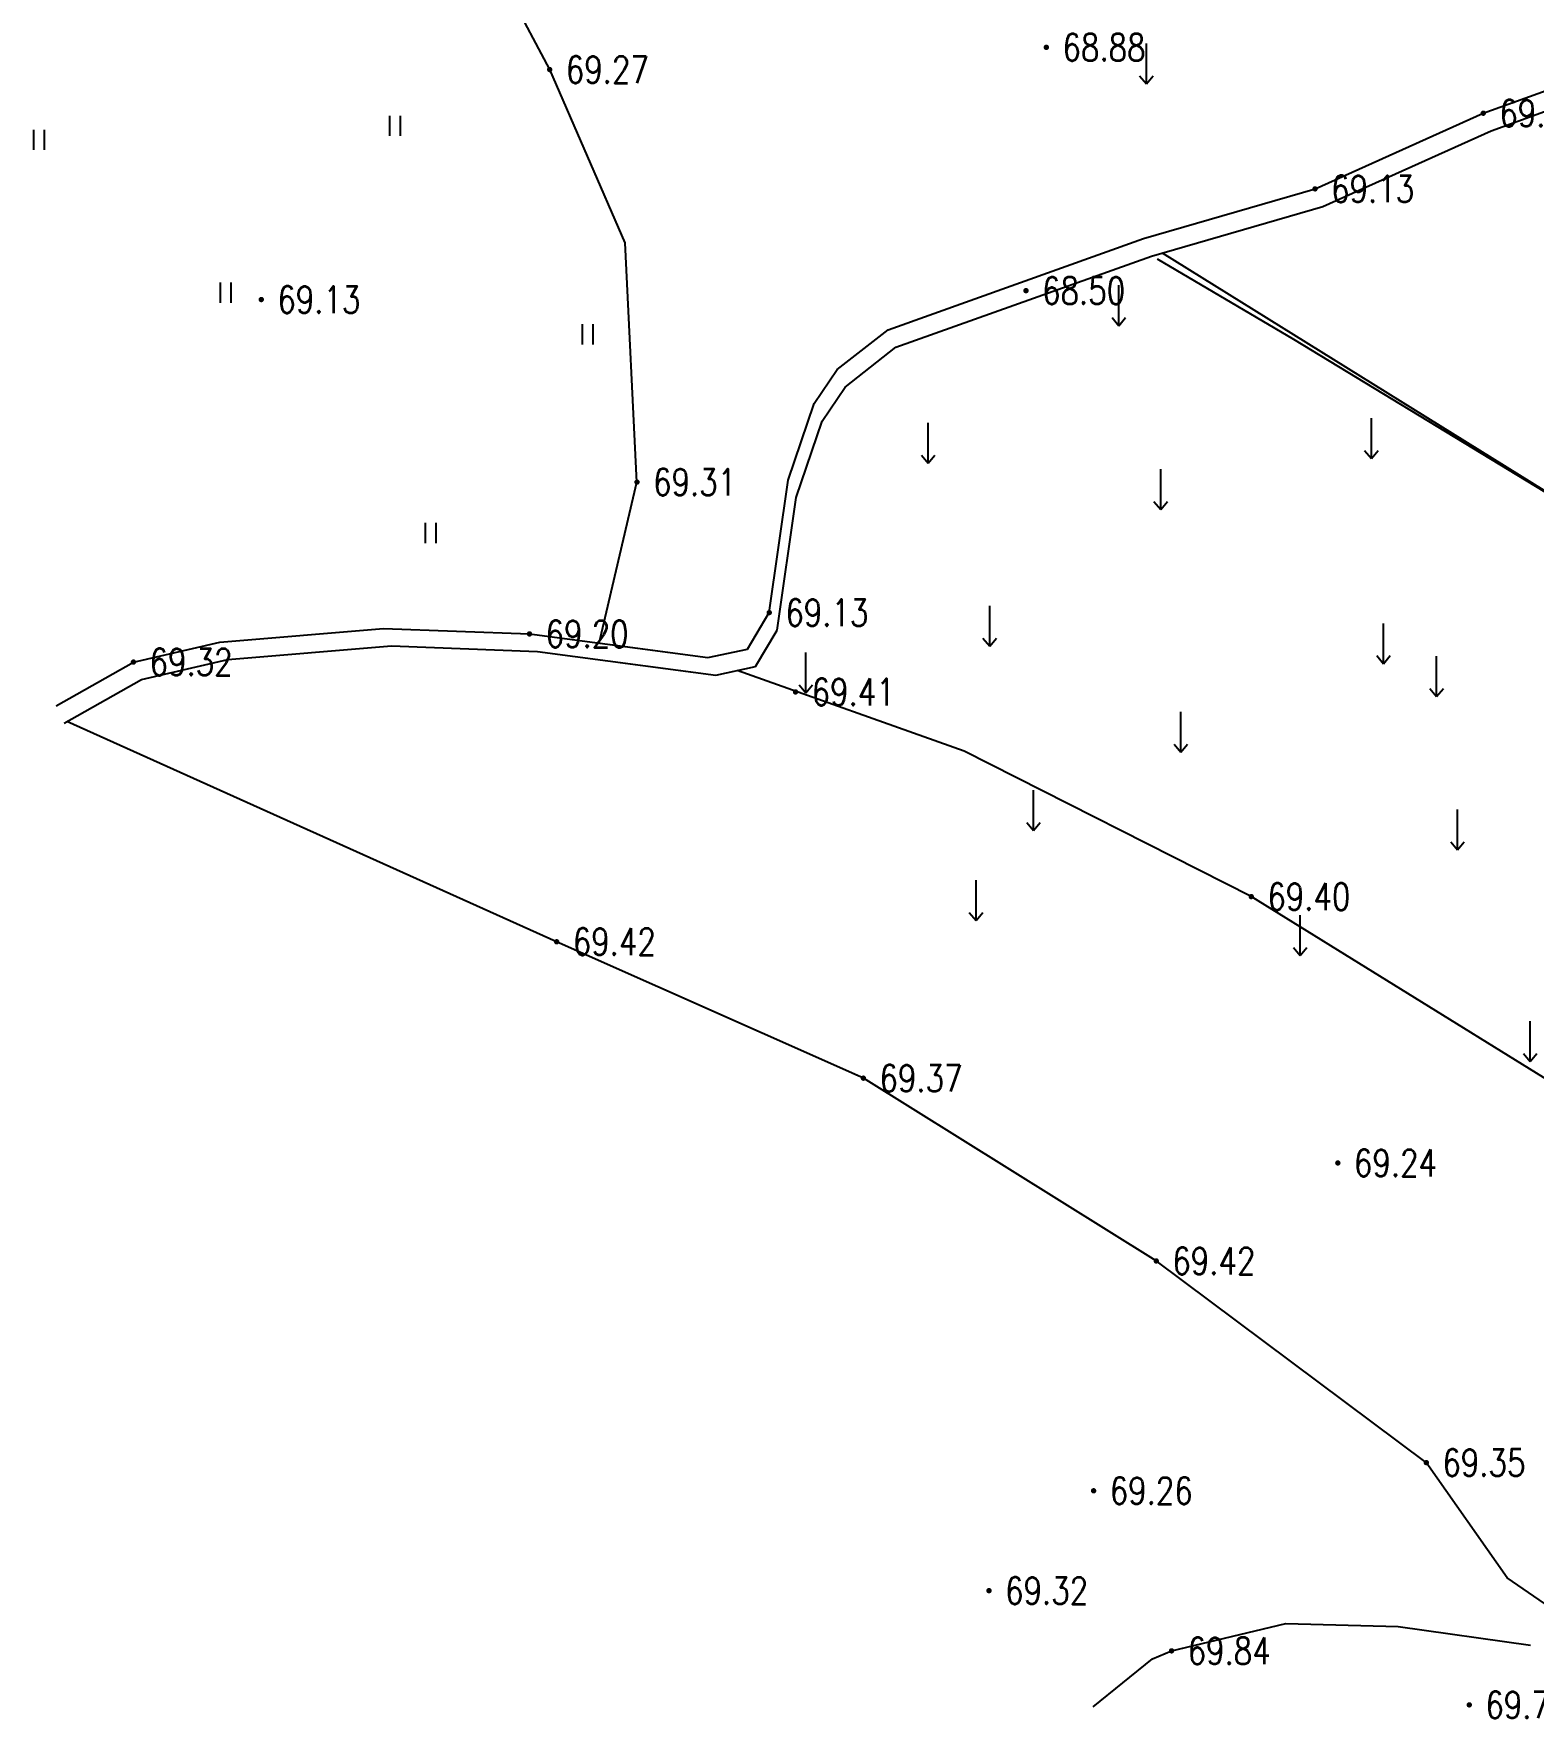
# Model space of a CAD drawing. Extents: x 10519 to 17598, y -625 to 2857.
# Drawn here: x 13545.5 to 13601.3, y 1245.4 to 1308 of the extents above; entities that cross this region are included whole.
import ezdxf
from ezdxf.enums import TextEntityAlignment as Align

# ---------------------------------------------------------------- set-up
doc = ezdxf.new("R2010")
doc.units = 0
doc.header["$MEASUREMENT"] = 0
doc.layers.get('0').update_dxf_attribs({"linetype": 'CONTINUOUS'})
for name, color, linetype in [('0000原地形', 252, 'CONTINUOUS'), ('000道路名称', 6, 'CONTINUOUS'), ('GCD', 224, 'CONTINUOUS')]:
    doc.layers.add(name, color=color, linetype=linetype)
doc.styles.add('HZ', font='txt8.shx', dxfattribs={"width": 0.8, "bigfont": 'hz.shx'})
doc.styles.add('黑体', font='SIMHEI.TTF', dxfattribs={"width": 0.8})
doc.linetypes.add('10421', pattern='A,2,[150,AAA.SHX,S=1,R=0,X=0,Y=1],1e-11', length=2)

# ---------------------------------------------------------------- blocks, each defined once
blk = doc.blocks.new('GC200')
at = {"linetype": 'Continuous', "const_width": 0.2, "flags": 128}
blk.add_lwpolyline([(-0.1, 0, 1), (0.1, 0, 1)], format="xyb", close=True, dxfattribs=at)

msp = doc.modelspace()

# ---------------------------------------------------------------- linework, layer by layer
at = {"layer": '0000原地形', "color": 253, "linetype": 'Continuous'}
for p, q in [((13564.729, 1306.658, 69.077), (13562.487, 1310.887, 69.077)), ((13567.537, 1300.22, 69.077), (13564.729, 1306.658, 69.077)), ((13567.975, 1291.318, 69.077), (13567.537, 1300.22, 69.077)), ((13566.569, 1285.331, 69.077), (13567.975, 1291.318, 69.077))]:
    msp.add_line(p, q, dxfattribs=at)
at = {"layer": '0000原地形', "linetype": 'Continuous'}
for p, q in [((13564.729, 1306.658, 69.077), (13562.487, 1310.887, 69.077)), ((13567.537, 1300.22, 69.077), (13564.729, 1306.658, 69.077)), ((13599.442, 1305.036, 69.344), (13604.959, 1307.04, 69.344)), ((13599.442, 1305.036, 69.344), (13604.959, 1307.04, 69.344)), ((13599.737, 1304.385, 69.365), (13605.254, 1306.389, 69.365)), ((13599.737, 1304.385, 69.365), (13605.254, 1306.389, 69.365)), ((13593.186, 1302.223, 69.344), (13599.442, 1305.036, 69.344)), ((13593.186, 1302.223, 69.344), (13599.442, 1305.036, 69.344)), ((13593.481, 1301.572, 69.365), (13599.737, 1304.385, 69.365)), ((13593.481, 1301.572, 69.365), (13599.737, 1304.385, 69.365)), ((13586.809, 1300.373, 69.344), (13593.186, 1302.223, 69.344)), ((13586.809, 1300.373, 69.344), (13593.186, 1302.223, 69.344)), ((13587.104, 1299.722, 69.365), (13593.481, 1301.572, 69.365)), ((13587.104, 1299.722, 69.365), (13593.481, 1301.572, 69.365)), ((13567.975, 1291.318, 69.077), (13567.537, 1300.22, 69.077)), ((13577.308, 1296.983, 69.344), (13586.809, 1300.373, 69.344)), ((13577.308, 1296.983, 69.344), (13586.809, 1300.373, 69.344)), ((13587.507, 1299.839, 69.347), (13609.394, 1286.22, 69.347)), ((13587.507, 1299.839, 69.347), (13609.394, 1286.22, 69.347)), ((13577.603, 1296.332, 69.365), (13587.104, 1299.722, 69.365)), ((13577.603, 1296.332, 69.365), (13587.104, 1299.722, 69.365)), ((13587.319, 1299.627, 69.11), (13592.381, 1296.635, 69.11)), ((13575.419, 1295.504, 69.344), (13577.308, 1296.983, 69.344)), ((13575.419, 1295.504, 69.344), (13577.308, 1296.983, 69.344)), ((13592.381, 1296.635, 69.11), (13626.307, 1276.018, 69.11)), ((13575.714, 1294.853, 69.365), (13577.603, 1296.332, 69.365)), ((13575.714, 1294.853, 69.365), (13577.603, 1296.332, 69.365)), ((13574.563, 1294.236, 69.344), (13575.419, 1295.504, 69.344)), ((13574.563, 1294.236, 69.344), (13575.419, 1295.504, 69.344)), ((13574.858, 1293.585, 69.365), (13575.714, 1294.853, 69.365)), ((13574.858, 1293.585, 69.365), (13575.714, 1294.853, 69.365)), ((13573.598, 1291.393, 69.344), (13574.563, 1294.236, 69.344)), ((13573.598, 1291.393, 69.344), (13574.563, 1294.236, 69.344)), ((13573.893, 1290.742, 69.365), (13574.858, 1293.585, 69.365)), ((13573.893, 1290.742, 69.365), (13574.858, 1293.585, 69.365)), ((13566.569, 1285.331, 69.077), (13567.975, 1291.318, 69.077)), ((13572.893, 1286.466, 69.344), (13573.598, 1291.393, 69.344)), ((13572.893, 1286.466, 69.344), (13573.598, 1291.393, 69.344)), ((13573.188, 1285.815, 69.365), (13573.893, 1290.742, 69.365)), ((13573.188, 1285.815, 69.365), (13573.893, 1290.742, 69.365)), ((13572.082, 1285.113, 69.344), (13572.893, 1286.466, 69.344)), ((13572.082, 1285.113, 69.344), (13572.893, 1286.466, 69.344)), ((13549.252, 1284.627, 69.344), (13552.463, 1285.37, 69.344)), ((13552.463, 1285.37, 69.344), (13558.551, 1285.88, 69.344)), ((13558.551, 1285.88, 69.344), (13563.978, 1285.675, 69.344)), ((13563.978, 1285.675, 69.344), (13570.608, 1284.794, 69.344)), ((13572.377, 1284.462, 69.365), (13573.188, 1285.815, 69.365)), ((13572.377, 1284.462, 69.365), (13573.188, 1285.815, 69.365)), ((13549.547, 1283.976, 69.365), (13552.758, 1284.719, 69.365)), ((13552.758, 1284.719, 69.365), (13558.846, 1285.229, 69.365)), ((13558.846, 1285.229, 69.365), (13564.273, 1285.024, 69.365)), ((13564.273, 1285.024, 69.365), (13570.903, 1284.143, 69.365)), ((13566.978, 1285.276, 69.344), (13570.608, 1284.794, 69.344)), ((13570.608, 1284.794, 69.344), (13572.082, 1285.113, 69.344)), ((13570.608, 1284.794, 69.344), (13572.082, 1285.113, 69.344)), ((13546.375, 1283.006, 69.344), (13549.252, 1284.627, 69.344)), ((13567.352, 1284.615, 69.365), (13570.903, 1284.143, 69.365)), ((13570.903, 1284.143, 69.365), (13572.377, 1284.462, 69.365)), ((13570.903, 1284.143, 69.365), (13572.377, 1284.462, 69.365)), ((13580.138, 1281.317, 69.558), (13571.698, 1284.315, 69.558)), ((13580.138, 1281.317, 69.558), (13571.698, 1284.315, 69.558)), ((13546.67, 1282.355, 69.365), (13549.547, 1283.976, 69.365)), ((13564.988, 1274.228), (13546.772, 1282.413)), ((13590.815, 1275.906, 69.558), (13580.138, 1281.317, 69.558)), ((13590.815, 1275.906, 69.558), (13580.138, 1281.317, 69.558)), ((13601.936, 1269.026, 69.558), (13590.815, 1275.906, 69.558)), ((13601.936, 1269.026, 69.558), (13590.815, 1275.906, 69.558)), ((13576.392, 1269.156), (13564.988, 1274.228)), ((13576.392, 1269.156), (13576.001, 1269.33)), ((13587.282, 1262.359), (13576.392, 1269.156)), ((13587.282, 1262.359), (13576.392, 1269.156)), ((13597.324, 1254.862), (13587.282, 1262.359)), ((13597.324, 1254.862), (13587.282, 1262.359)), ((13600.324, 1250.583), (13597.324, 1254.862)), ((13600.324, 1250.583), (13597.324, 1254.862)), ((13602.903, 1248.81), (13600.324, 1250.583)), ((13602.903, 1248.81), (13600.324, 1250.583))]:
    msp.add_line(p, q, dxfattribs=at)
at = {"layer": '0000原地形'}
for p, q in [((13586.915, 1306.129), (13586.915, 1307.629)), ((13586.915, 1306.129), (13586.915, 1307.629)), ((13586.665, 1306.429), (13586.915, 1306.129)), ((13586.665, 1306.429), (13586.915, 1306.129)), ((13586.915, 1306.129), (13587.165, 1306.429)), ((13586.915, 1306.129), (13587.165, 1306.429)), ((13558.783, 1304.192), (13558.783, 1304.942)), ((13559.183, 1304.192), (13559.183, 1304.942)), ((13545.543, 1303.672), (13545.543, 1304.422)), ((13545.943, 1303.672), (13545.943, 1304.422)), ((13552.491, 1297.991), (13552.491, 1298.741)), ((13552.891, 1297.991), (13552.891, 1298.741)), ((13585.891, 1297.136), (13585.891, 1298.636)), ((13585.641, 1297.436), (13585.891, 1297.136)), ((13585.891, 1297.136), (13586.141, 1297.436)), ((13565.949, 1296.439), (13565.949, 1297.189)), ((13566.349, 1296.439), (13566.349, 1297.189)), ((13578.798, 1292.019), (13578.798, 1293.519)), ((13595.281, 1292.194), (13595.281, 1293.694)), ((13578.548, 1292.319), (13578.798, 1292.019)), ((13578.798, 1292.019), (13579.048, 1292.319)), ((13595.031, 1292.494), (13595.281, 1292.194)), ((13595.281, 1292.194), (13595.531, 1292.494)), ((13587.447, 1290.304), (13587.447, 1291.804)), ((13587.197, 1290.604), (13587.447, 1290.304)), ((13587.447, 1290.304), (13587.697, 1290.604)), ((13560.107, 1289.05), (13560.107, 1289.8)), ((13560.507, 1289.05), (13560.507, 1289.8)), ((13581.09, 1285.216), (13581.09, 1286.716)), ((13595.735, 1284.568), (13595.735, 1286.068)), ((13580.84, 1285.516), (13581.09, 1285.216)), ((13581.09, 1285.216), (13581.34, 1285.516)), ((13574.251, 1283.48), (13574.251, 1284.98)), ((13595.485, 1284.868), (13595.735, 1284.568)), ((13595.735, 1284.568), (13595.985, 1284.868)), ((13597.708, 1283.344), (13597.708, 1284.844)), ((13597.708, 1283.344), (13597.708, 1284.844)), ((13574.001, 1283.78), (13574.251, 1283.48)), ((13574.251, 1283.48), (13574.501, 1283.78)), ((13597.458, 1283.644), (13597.708, 1283.344)), ((13597.458, 1283.644), (13597.708, 1283.344)), ((13597.708, 1283.344), (13597.958, 1283.644)), ((13597.708, 1283.344), (13597.958, 1283.644)), ((13588.199, 1281.276), (13588.199, 1282.776)), ((13587.949, 1281.576), (13588.199, 1281.276)), ((13588.199, 1281.276), (13588.449, 1281.576)), ((13582.714, 1278.361), (13582.714, 1279.861)), ((13598.484, 1277.649), (13598.484, 1279.149)), ((13582.464, 1278.661), (13582.714, 1278.361)), ((13582.714, 1278.361), (13582.964, 1278.661)), ((13598.234, 1277.949), (13598.484, 1277.649)), ((13598.484, 1277.649), (13598.734, 1277.949)), ((13580.58, 1275.017), (13580.58, 1276.517)), ((13580.58, 1275.017), (13580.58, 1276.517)), ((13580.33, 1275.317), (13580.58, 1275.017)), ((13580.33, 1275.317), (13580.58, 1275.017)), ((13580.58, 1275.017), (13580.83, 1275.317)), ((13580.58, 1275.017), (13580.83, 1275.317)), ((13592.63, 1273.712), (13592.63, 1275.212)), ((13592.38, 1274.012), (13592.63, 1273.712)), ((13592.63, 1273.712), (13592.88, 1274.012)), ((13601.185, 1269.775), (13601.185, 1271.275)), ((13600.935, 1270.075), (13601.185, 1269.775)), ((13601.185, 1269.775), (13601.435, 1270.075))]:
    msp.add_line(p, q, dxfattribs=at)
at = {"layer": '0000原地形', "linetype": '10421'}
for p, q in [((13587.852, 1247.862, 69.787), (13592.101, 1248.874, 69.787)), ((13588.113, 1247.924, 69.787), (13592.101, 1248.874, 69.787)), ((13592.101, 1248.874, 69.787), (13596.276, 1248.768, 69.787)), ((13592.101, 1248.874, 69.787), (13596.276, 1248.768, 69.787)), ((13596.276, 1248.768, 69.787), (13601.2, 1248.074, 69.787)), ((13596.276, 1248.768, 69.787), (13601.2, 1248.074, 69.787)), ((13587.142, 1247.564, 69.787), (13587.852, 1247.862, 69.787)), ((13584.938, 1245.782, 69.787), (13587.142, 1247.564, 69.787))]:
    msp.add_line(p, q, dxfattribs=at)

# ---------------------------------------------------------------- block references
at = {"layer": 'GCD', "linetype": 'Continuous'}
ref = msp.add_blockref('GC200', (13583.197, 1307.485), dxfattribs=dict(at, xscale=0.5, yscale=0.5, zscale=0.5))
ref.add_attrib('height', '68.88', dxfattribs={"linetype": 'Continuous', "height": 1, "style": 'HZ', "width": 0.8}).set_placement((13583.797, 1307.485), align=Align.MIDDLE_LEFT)
ref = msp.add_blockref('GC200', (13583.197, 1307.485), dxfattribs=dict(at, xscale=0.5, yscale=0.5, zscale=0.5))
ref.add_attrib('height', '68.88', dxfattribs={"linetype": 'Continuous', "height": 1, "style": 'HZ', "width": 0.8}).set_placement((13583.797, 1307.485), align=Align.MIDDLE_LEFT)
ref = msp.add_blockref('GC200', (13564.729, 1306.658, 69.271), dxfattribs=dict(at, xscale=0.5, yscale=0.5, zscale=0.5))
ref.add_attrib('height', '69.27', dxfattribs={"linetype": 'Continuous', "height": 1, "style": 'HZ', "width": 0.8}).set_placement((13565.329, 1306.658, 69.271), align=Align.MIDDLE_LEFT)
ref = msp.add_blockref('GC200', (13564.729, 1306.658, 69.271), dxfattribs=dict(at, xscale=0.5, yscale=0.5, zscale=0.5))
ref.add_attrib('height', '69.27', dxfattribs={"linetype": 'Continuous', "height": 1, "style": 'HZ', "width": 0.8}).set_placement((13565.329, 1306.658, 69.271), align=Align.MIDDLE_LEFT)
ref = msp.add_blockref('GC200', (13599.442, 1305.036, 69.148), dxfattribs=dict(at, xscale=0.5, yscale=0.5, zscale=0.5))
ref.add_attrib('height', '69.15', dxfattribs={"linetype": 'Continuous', "height": 1, "style": 'HZ', "width": 0.8}).set_placement((13600.042, 1305.036, 69.148), align=Align.MIDDLE_LEFT)
ref = msp.add_blockref('GC200', (13599.442, 1305.036, 69.148), dxfattribs=dict(at, xscale=0.5, yscale=0.5, zscale=0.5))
ref.add_attrib('height', '69.15', dxfattribs={"linetype": 'Continuous', "height": 1, "style": 'HZ', "width": 0.8}).set_placement((13600.042, 1305.036, 69.148), align=Align.MIDDLE_LEFT)
ref = msp.add_blockref('GC200', (13593.186, 1302.223, 69.131), dxfattribs=dict(at, xscale=0.5, yscale=0.5, zscale=0.5))
ref.add_attrib('height', '69.13', dxfattribs={"linetype": 'Continuous', "height": 1, "style": 'HZ', "width": 0.8}).set_placement((13593.786, 1302.223, 69.131), align=Align.MIDDLE_LEFT)
ref = msp.add_blockref('GC200', (13593.186, 1302.223, 69.131), dxfattribs=dict(at, xscale=0.5, yscale=0.5, zscale=0.5))
ref.add_attrib('height', '69.13', dxfattribs={"linetype": 'Continuous', "height": 1, "style": 'HZ', "width": 0.8}).set_placement((13593.786, 1302.223, 69.131), align=Align.MIDDLE_LEFT)
ref = msp.add_blockref('GC200', (13554.005, 1298.107), dxfattribs=dict(at, xscale=0.5, yscale=0.5, zscale=0.5))
ref.add_attrib('height', '69.13', dxfattribs={"linetype": 'Continuous', "height": 1, "style": 'HZ', "width": 0.8}).set_placement((13554.605, 1298.107), align=Align.MIDDLE_LEFT)
ref = msp.add_blockref('GC200', (13554.005, 1298.107), dxfattribs=dict(at, xscale=0.5, yscale=0.5, zscale=0.5))
ref.add_attrib('height', '69.13', dxfattribs={"linetype": 'Continuous', "height": 1, "style": 'HZ', "width": 0.8}).set_placement((13554.605, 1298.107), align=Align.MIDDLE_LEFT)
ref = msp.add_blockref('GC200', (13582.44, 1298.438, 68.504), dxfattribs=dict(at, xscale=0.5, yscale=0.5, zscale=0.5))
ref.add_attrib('height', '68.50', dxfattribs={"linetype": 'Continuous', "height": 1, "style": 'HZ', "width": 0.8}).set_placement((13583.04, 1298.438, 68.504), align=Align.MIDDLE_LEFT)
ref = msp.add_blockref('GC200', (13582.44, 1298.438, 68.504), dxfattribs=dict(at, xscale=0.5, yscale=0.5, zscale=0.5))
ref.add_attrib('height', '68.50', dxfattribs={"linetype": 'Continuous', "height": 1, "style": 'HZ', "width": 0.8}).set_placement((13583.04, 1298.438, 68.504), align=Align.MIDDLE_LEFT)
ref = msp.add_blockref('GC200', (13567.975, 1291.318, 69.313), dxfattribs=dict(at, xscale=0.5, yscale=0.5, zscale=0.5))
ref.add_attrib('height', '69.31', dxfattribs={"linetype": 'Continuous', "height": 1, "style": 'HZ', "width": 0.8}).set_placement((13568.575, 1291.318, 69.313), align=Align.MIDDLE_LEFT)
ref = msp.add_blockref('GC200', (13567.975, 1291.318, 69.313), dxfattribs=dict(at, xscale=0.5, yscale=0.5, zscale=0.5))
ref.add_attrib('height', '69.31', dxfattribs={"linetype": 'Continuous', "height": 1, "style": 'HZ', "width": 0.8}).set_placement((13568.575, 1291.318, 69.313), align=Align.MIDDLE_LEFT)
ref = msp.add_blockref('GC200', (13572.893, 1286.466, 69.131), dxfattribs=dict(at, xscale=0.5, yscale=0.5, zscale=0.5))
ref.add_attrib('height', '69.13', dxfattribs={"linetype": 'Continuous', "height": 1, "style": 'HZ', "width": 0.8}).set_placement((13573.493, 1286.466, 69.131), align=Align.MIDDLE_LEFT)
ref = msp.add_blockref('GC200', (13572.893, 1286.466, 69.131), dxfattribs=dict(at, xscale=0.5, yscale=0.5, zscale=0.5))
ref.add_attrib('height', '69.13', dxfattribs={"linetype": 'Continuous', "height": 1, "style": 'HZ', "width": 0.8}).set_placement((13573.493, 1286.466, 69.131), align=Align.MIDDLE_LEFT)
ref = msp.add_blockref('GC200', (13563.978, 1285.675, 69.201), dxfattribs=dict(at, xscale=0.5, yscale=0.5, zscale=0.5))
ref.add_attrib('height', '69.20', dxfattribs={"linetype": 'Continuous', "height": 1, "style": 'HZ', "width": 0.8}).set_placement((13564.578, 1285.675, 69.201), align=Align.MIDDLE_LEFT)
ref = msp.add_blockref('GC200', (13563.978, 1285.675, 69.201), dxfattribs=dict(at, xscale=0.5, yscale=0.5, zscale=0.5))
ref.add_attrib('height', '69.20', dxfattribs={"linetype": 'Continuous', "height": 1, "style": 'HZ', "width": 0.8}).set_placement((13564.578, 1285.675, 69.201), align=Align.MIDDLE_LEFT)
ref = msp.add_blockref('GC200', (13549.252, 1284.627, 69.316), dxfattribs=dict(at, xscale=0.5, yscale=0.5, zscale=0.5))
ref.add_attrib('height', '69.32', dxfattribs={"linetype": 'Continuous', "height": 1, "style": 'HZ', "width": 0.8}).set_placement((13549.852, 1284.627, 69.316), align=Align.MIDDLE_LEFT)
ref = msp.add_blockref('GC200', (13573.869, 1283.517, 69.408), dxfattribs=dict(at, xscale=0.5, yscale=0.5, zscale=0.5))
ref.add_attrib('height', '69.41', dxfattribs={"linetype": 'Continuous', "height": 1, "style": 'HZ', "width": 0.8}).set_placement((13574.469, 1283.517, 69.408), align=Align.MIDDLE_LEFT)
ref = msp.add_blockref('GC200', (13573.869, 1283.517, 69.408), dxfattribs=dict(at, xscale=0.5, yscale=0.5, zscale=0.5))
ref.add_attrib('height', '69.41', dxfattribs={"linetype": 'Continuous', "height": 1, "style": 'HZ', "width": 0.8}).set_placement((13574.469, 1283.517, 69.408), align=Align.MIDDLE_LEFT)
ref = msp.add_blockref('GC200', (13590.815, 1275.906, 69.397), dxfattribs=dict(at, xscale=0.5, yscale=0.5, zscale=0.5))
ref.add_attrib('height', '69.40', dxfattribs={"linetype": 'Continuous', "height": 1, "style": 'HZ', "width": 0.8}).set_placement((13591.415, 1275.906, 69.397), align=Align.MIDDLE_LEFT)
ref = msp.add_blockref('GC200', (13590.815, 1275.906, 69.397), dxfattribs=dict(at, xscale=0.5, yscale=0.5, zscale=0.5))
ref.add_attrib('height', '69.40', dxfattribs={"linetype": 'Continuous', "height": 1, "style": 'HZ', "width": 0.8}).set_placement((13591.415, 1275.906, 69.397), align=Align.MIDDLE_LEFT)
ref = msp.add_blockref('GC200', (13564.988, 1274.228, 69.418), dxfattribs=dict(at, xscale=0.5, yscale=0.5, zscale=0.5))
ref.add_attrib('height', '69.42', dxfattribs={"linetype": 'Continuous', "height": 1, "style": 'HZ', "width": 0.8}).set_placement((13565.588, 1274.228, 69.418), align=Align.MIDDLE_LEFT)
ref = msp.add_blockref('GC200', (13564.988, 1274.228, 69.418), dxfattribs=dict(at, xscale=0.5, yscale=0.5, zscale=0.5))
ref.add_attrib('height', '69.42', dxfattribs={"linetype": 'Continuous', "height": 1, "style": 'HZ', "width": 0.8}).set_placement((13565.588, 1274.228, 69.418), align=Align.MIDDLE_LEFT)
ref = msp.add_blockref('GC200', (13576.392, 1269.156, 69.371), dxfattribs=dict(at, xscale=0.5, yscale=0.5, zscale=0.5))
ref.add_attrib('height', '69.37', dxfattribs={"linetype": 'Continuous', "height": 1, "style": 'HZ', "width": 0.8}).set_placement((13576.992, 1269.156, 69.371), align=Align.MIDDLE_LEFT)
ref = msp.add_blockref('GC200', (13576.392, 1269.156, 69.371), dxfattribs=dict(at, xscale=0.5, yscale=0.5, zscale=0.5))
ref.add_attrib('height', '69.37', dxfattribs={"linetype": 'Continuous', "height": 1, "style": 'HZ', "width": 0.8}).set_placement((13576.992, 1269.156, 69.371), align=Align.MIDDLE_LEFT)
ref = msp.add_blockref('GC200', (13594.034, 1266.003, 69.242), dxfattribs=dict(at, xscale=0.5, yscale=0.5, zscale=0.5))
ref.add_attrib('height', '69.24', dxfattribs={"linetype": 'Continuous', "height": 1, "style": 'HZ', "width": 0.8}).set_placement((13594.634, 1266.003, 69.242), align=Align.MIDDLE_LEFT)
ref = msp.add_blockref('GC200', (13594.034, 1266.003, 69.242), dxfattribs=dict(at, xscale=0.5, yscale=0.5, zscale=0.5))
ref.add_attrib('height', '69.24', dxfattribs={"linetype": 'Continuous', "height": 1, "style": 'HZ', "width": 0.8}).set_placement((13594.634, 1266.003, 69.242), align=Align.MIDDLE_LEFT)
ref = msp.add_blockref('GC200', (13587.282, 1262.359, 69.418), dxfattribs=dict(at, xscale=0.5, yscale=0.5, zscale=0.5))
ref.add_attrib('height', '69.42', dxfattribs={"linetype": 'Continuous', "height": 1, "style": 'HZ', "width": 0.8}).set_placement((13587.882, 1262.359, 69.418), align=Align.MIDDLE_LEFT)
ref = msp.add_blockref('GC200', (13587.282, 1262.359, 69.418), dxfattribs=dict(at, xscale=0.5, yscale=0.5, zscale=0.5))
ref.add_attrib('height', '69.42', dxfattribs={"linetype": 'Continuous', "height": 1, "style": 'HZ', "width": 0.8}).set_placement((13587.882, 1262.359, 69.418), align=Align.MIDDLE_LEFT)
ref = msp.add_blockref('GC200', (13597.324, 1254.862, 69.354), dxfattribs=dict(at, xscale=0.5, yscale=0.5, zscale=0.5))
ref.add_attrib('height', '69.35', dxfattribs={"linetype": 'Continuous', "height": 1, "style": 'HZ', "width": 0.8}).set_placement((13597.924, 1254.862, 69.354), align=Align.MIDDLE_LEFT)
ref = msp.add_blockref('GC200', (13597.324, 1254.862, 69.354), dxfattribs=dict(at, xscale=0.5, yscale=0.5, zscale=0.5))
ref.add_attrib('height', '69.35', dxfattribs={"linetype": 'Continuous', "height": 1, "style": 'HZ', "width": 0.8}).set_placement((13597.924, 1254.862, 69.354), align=Align.MIDDLE_LEFT)
ref = msp.add_blockref('GC200', (13584.954, 1253.814, 69.264), dxfattribs=dict(at, xscale=0.5, yscale=0.5, zscale=0.5))
ref.add_attrib('height', '69.26', dxfattribs={"linetype": 'Continuous', "height": 1, "style": 'HZ', "width": 0.8}).set_placement((13585.554, 1253.814, 69.264), align=Align.MIDDLE_LEFT)
ref = msp.add_blockref('GC200', (13584.954, 1253.814, 69.264), dxfattribs=dict(at, xscale=0.5, yscale=0.5, zscale=0.5))
ref.add_attrib('height', '69.26', dxfattribs={"linetype": 'Continuous', "height": 1, "style": 'HZ', "width": 0.8}).set_placement((13585.554, 1253.814, 69.264), align=Align.MIDDLE_LEFT)
ref = msp.add_blockref('GC200', (13581.064, 1250.1, 69.322), dxfattribs=dict(at, xscale=0.5, yscale=0.5, zscale=0.5))
ref.add_attrib('height', '69.32', dxfattribs={"linetype": 'Continuous', "height": 1, "style": 'HZ', "width": 0.8}).set_placement((13581.664, 1250.1, 69.322), align=Align.MIDDLE_LEFT)
ref = msp.add_blockref('GC200', (13581.064, 1250.1, 69.322), dxfattribs=dict(at, xscale=0.5, yscale=0.5, zscale=0.5))
ref.add_attrib('height', '69.32', dxfattribs={"linetype": 'Continuous', "height": 1, "style": 'HZ', "width": 0.8}).set_placement((13581.664, 1250.1, 69.322), align=Align.MIDDLE_LEFT)
ref = msp.add_blockref('GC200', (13587.852, 1247.862, 69.841), dxfattribs=dict(at, xscale=0.5, yscale=0.5, zscale=0.5))
ref.add_attrib('height', '69.84', dxfattribs={"linetype": 'Continuous', "height": 1, "style": 'HZ', "width": 0.8}).set_placement((13588.452, 1247.862, 69.841), align=Align.MIDDLE_LEFT)
ref = msp.add_blockref('GC200', (13587.852, 1247.862, 69.841), dxfattribs=dict(at, xscale=0.5, yscale=0.5, zscale=0.5))
ref.add_attrib('height', '69.84', dxfattribs={"linetype": 'Continuous', "height": 1, "style": 'HZ', "width": 0.8}).set_placement((13588.452, 1247.862, 69.841), align=Align.MIDDLE_LEFT)
ref = msp.add_blockref('GC200', (13598.921, 1245.854, 69.72), dxfattribs=dict(at, xscale=0.5, yscale=0.5, zscale=0.5))
ref.add_attrib('height', '69.72', dxfattribs={"linetype": 'Continuous', "height": 1, "style": 'HZ', "width": 0.8}).set_placement((13599.521, 1245.854, 69.72), align=Align.MIDDLE_LEFT)
ref = msp.add_blockref('GC200', (13598.921, 1245.854, 69.72), dxfattribs=dict(at, xscale=0.5, yscale=0.5, zscale=0.5))
ref.add_attrib('height', '69.72', dxfattribs={"linetype": 'Continuous', "height": 1, "style": 'HZ', "width": 0.8}).set_placement((13599.521, 1245.854, 69.72), align=Align.MIDDLE_LEFT)

# ---------------------------------------------------------------- texts
at = {"layer": '000道路名称', "color": 0, "style": '黑体', "width": 0.8}
msp.add_text('衢   化   东   路', height=12.5, rotation=305.92052, dxfattribs=at).set_placement((13598.862, 1344.833))

doc.saveas('drawing.dxf')
